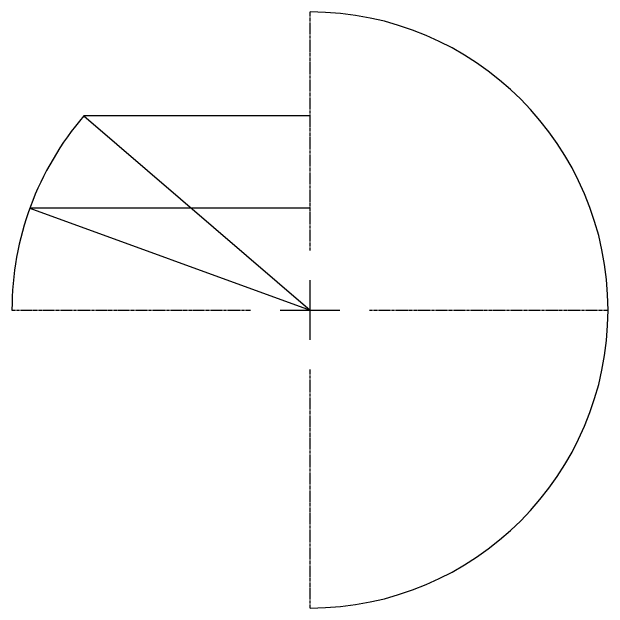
# Model space of a CAD drawing. Header units: millimetres. Extents: x 725 to 7686, y 18 to 3563.
# Drawn here: x 4646 to 7686, y 67 to 3108 of the extents above; entities that cross this region are included whole.
import ezdxf

# ---------------------------------------------------------------- set-up
doc = ezdxf.new("R2010")
doc.units = ezdxf.units.MM
doc.header["$LTSCALE"] = 20
doc.header["$MEASUREMENT"] = 0
doc.linetypes.add('CENTER2', pattern=[1.125, 0.75, -0.125, 0.125, -0.125])

# ---------------------------------------------------------------- blocks, each defined once
blk = doc.blocks.new('*U41')
at = {"color": 0, "linetype": 'CENTER2', "transparency": 16777216}
for p, q in [((0, 304), (0, 1520.12)), ((-1520.12, 0), (-304, 0)), ((304, 0), (1520.12, 0)), ((0, -1520.12), (0, -304))]:
    blk.add_line(p, q, dxfattribs=at)
at = {"color": 0, "linetype": 'Continuous', "transparency": 16777216}
for p, q in [((0, -152), (0, 152)), ((-152, 0), (152, 0))]:
    blk.add_line(p, q, dxfattribs=at)

msp = doc.modelspace()

# ---------------------------------------------------------------- linework, layer by layer
for p, q in [((6165.775, 2577.266), (5012.285, 2577.266)), ((5012.285, 2577.266), (6165.775, 1587.386)), ((6165.775, 2107.386), (4737.489, 2107.386)), ((4737.489, 2107.386), (6165.775, 1587.386))]:
    msp.add_line(p, q)
for start, end in [(270, 90), (139.36508, 180)]:
    msp.add_arc((6165.775, 1587.386), 1520, start, end)

# ---------------------------------------------------------------- block references
at = {"linetype": 'CENTER2'}
msp.add_blockref('*U41', (6165.775, 1587.386), dxfattribs=at)

doc.saveas('drawing.dxf')
